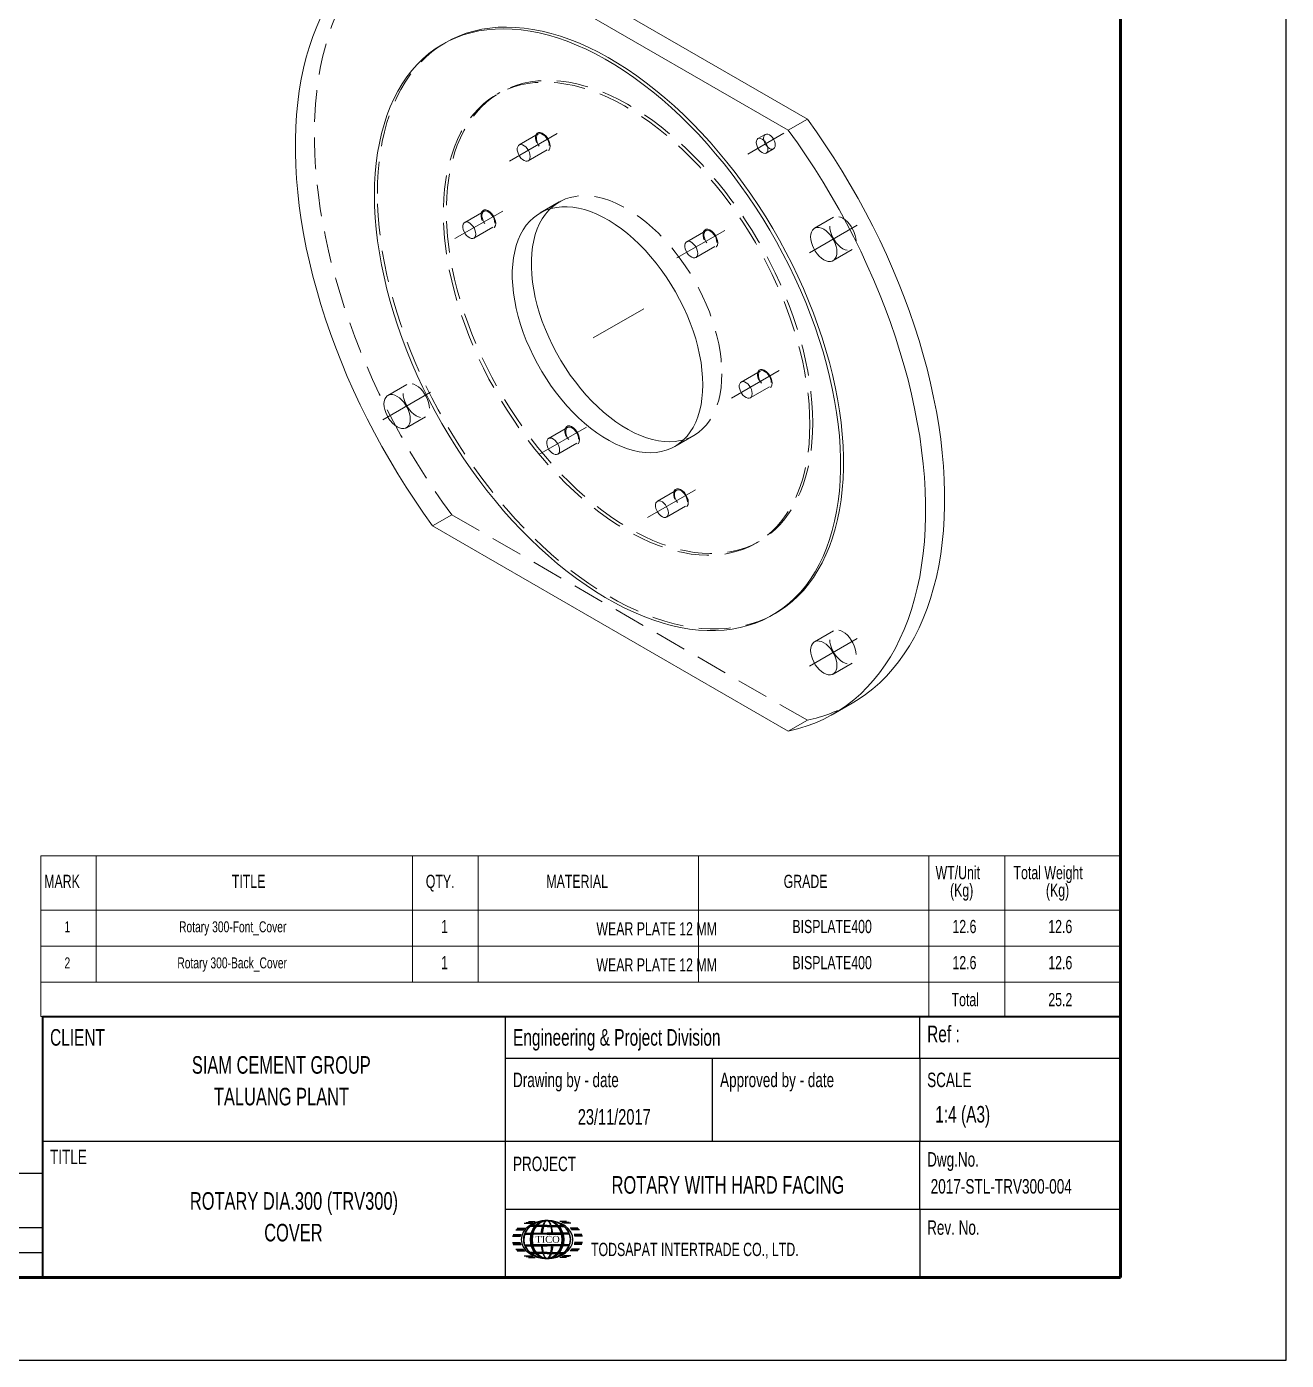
# Model space of a CAD drawing. Header units: millimetres. Extents: x -658 to 2778, y -783 to 455.
# Drawn here: x 2170 to 2778, y -783 to -140 of the extents above; entities that cross this region are included whole.
import ezdxf

# ---------------------------------------------------------------- set-up
doc = ezdxf.new("R2010")
doc.units = ezdxf.units.MM
doc.header["$LTSCALE"] = 12
doc.header["$MEASUREMENT"] = 0
for name, pattern in [('SLD-Center', [19.05, 15.24, -1.27, 1.27, -1.27]), ('SLD-Dashed', [1.905, 1.27, -0.635]), ('SLD-Solid', [0])]:
    doc.linetypes.add(name, pattern=pattern)
doc.layers.get('0').update_dxf_attribs({"color": 6})
for name, color, linetype in [('Frame-title', 6, 'Continuous'), ('Layer1', 5, 'Continuous'), ('Layer2', 1, 'Continuous'), ('SLD-0', 8, 'SLD-Solid'), ('text', 4, 'Continuous'), ('text-title', 7, 'Continuous')]:
    doc.layers.add(name, color=color, linetype=linetype)
doc.styles.add('SLDTEXTSTYLE1', font='TXT', dxfattribs={"width": 0.695402})
doc.styles.add('SLDTEXTSTYLE2', font='TXT', dxfattribs={"width": 0.7})
doc.styles.get("Standard").update_dxf_attribs({"font": 'romans.shx'})

# ---------------------------------------------------------------- blocks, each defined once
blk = doc.blocks.new('SW_NOTE_52')
at = {"color": 0, "linetype": 'Continuous', "lineweight": 0, "char_height": 2.1167, "attachment_point": 2, "style": 'SLDTEXTSTYLE2'}
for s, insert in [('SIAM CEMENT GROUP', (11.38, 2.73)), ('TALUANG PLANT', (11.4, -1.09))]:
    blk.add_mtext(s, dxfattribs=dict(at, insert=insert))
blk = doc.blocks.new('A$C423238B9')
at = {"layer": 'Layer1'}
for p, q in [((12.8, 34.5), (19.6, 34.5)), ((13.4, 35.1), (20.1, 35.1)), ((14, 35.9), (20.8, 35.9)), ((20, 40.1), (26.3, 40.1)), ((21.7, 40.8), (27.8, 40.8)), ((23.8, 41.5), (29.5, 41.5)), ((56.4, 41.5), (50.7, 41.5)), ((58.5, 40.8), (52.4, 40.8)), ((60.2, 40.1), (53.9, 40.1)), ((66.2, 35.9), (59.4, 35.9)), ((66.9, 35.1), (60.1, 35.1)), ((67.4, 34.5), (60.6, 34.5)), ((10.2, 29), (17, 29)), ((10.2, 23.5), (17, 23.5)), ((10.3, 29.7), (17.2, 29.7)), ((10.6, 30.4), (17.4, 30.4)), ((69.6, 30.4), (62.8, 30.4)), ((69.9, 29.7), (63, 29.7)), ((70, 29), (63.2, 29)), ((70, 23.5), (63.2, 23.5)), ((10.3, 22.8), (17.2, 22.8)), ((10.6, 22), (17.4, 22)), ((12.8, 18), (19.6, 18)), ((13.4, 17.3), (20.1, 17.3)), ((14, 16.5), (20.8, 16.5)), ((20, 12.3), (26.3, 12.3)), ((21.7, 11.6), (27.8, 11.6)), ((58.5, 11.6), (52.4, 11.6)), ((60.2, 12.3), (53.9, 12.3)), ((66.2, 16.5), (59.4, 16.5)), ((66.9, 17.3), (60.1, 17.3)), ((67.4, 18), (60.6, 18)), ((69.6, 22), (62.8, 22)), ((69.9, 22.8), (63, 22.8)), ((23.8, 10.9), (29.5, 10.9)), ((56.4, 10.9), (50.7, 10.9))]:
    blk.add_line(p, q, dxfattribs=at)
at = {"layer": 'Layer2'}
for p, q in [((29.2, 37.3), (25.1, 37.3)), ((29.9, 38.1), (26, 38.1)), ((36, 37.3), (30.3, 37.3)), ((36.2, 38.1), (30.9, 38.1)), ((39.7, 37.3), (36.5, 37.3)), ((39.7, 38.1), (36.7, 38.1)), ((39.7, 38.1), (42.7, 38.1)), ((39.7, 37.3), (42.9, 37.3)), ((43.3, 38.1), (48.6, 38.1)), ((43.5, 37.3), (49.1, 37.3)), ((49.6, 38.1), (53.5, 38.1)), ((50.2, 37.3), (54.4, 37.3)), ((20.5, 30.7), (25.9, 30.7)), ((20.8, 31.5), (26.1, 31.5)), ((39.7, 30.7), (27.4, 30.7)), ((27.6, 31.5), (34.9, 31.5)), ((35.7, 31.5), (39.7, 31.5)), ((43.8, 31.5), (39.7, 31.5)), ((39.7, 30.7), (52.1, 30.7)), ((51.9, 31.5), (44.6, 31.5)), ((58.7, 31.5), (53.3, 31.5)), ((59, 30.7), (53.5, 30.7)), ((20.5, 21.7), (25.9, 21.7)), ((20.8, 20.9), (26.1, 20.9)), ((29.2, 15.1), (25.1, 15.1)), ((29.9, 14.3), (26, 14.3)), ((39.7, 21.7), (27.4, 21.7)), ((27.4, 21.7), (39.7, 21.7)), ((27.6, 20.9), (34.9, 20.9)), ((36, 15.1), (30.3, 15.1)), ((36.2, 14.3), (30.9, 14.3)), ((35.7, 20.9), (39.7, 20.9)), ((39.7, 15.1), (36.5, 15.1)), ((39.7, 14.3), (36.7, 14.3)), ((39.7, 21.7), (52.1, 21.7)), ((52.1, 21.7), (39.7, 21.7)), ((43.8, 20.9), (39.7, 20.9)), ((39.7, 15.1), (42.9, 15.1)), ((39.7, 14.3), (42.7, 14.3)), ((43.3, 14.3), (48.6, 14.3)), ((43.5, 15.1), (49.1, 15.1)), ((51.9, 20.9), (44.6, 20.9)), ((49.6, 14.3), (53.5, 14.3)), ((50.2, 15.1), (54.4, 15.1)), ((58.7, 20.9), (53.3, 20.9)), ((59, 21.7), (53.5, 21.7))]:
    blk.add_line(p, q, dxfattribs=at)
for major_axis, ratio, start_param, end_param in [((-20, 0), 0.81474, 9.753125299455156, 16.03631060663474), ((-20, 0), 0.81474, 10.239118, 16.522303), ((0, 16.3), 0.879437, 11.323922, 17.607107), ((0, 16.3), 0.879437, 10.7148782070303, 16.99806351420989), ((0, 16.3), 0.879437, 11.8099142296908, 18.09309953687039), ((0, 16.3), 0.879437, 7.103736, 7.525634), ((-0.1, 16.3), 0.262552, 0.817837, 1.240529), ((-0.1, 16.3), 0.262552, 0.065545, 0.753571), ((0, -16.3), 0.314277, 2.385136, 3.069213), ((0, -16.3), 0.314277, 1.899144, 2.321042), ((0, 16.3), 0.879437, 7.573286, 8.134678), ((-20, 0), 0.81474, 9.144082, 9.705474), ((20, 0), 0.81474, 10.239118, 10.995574), ((0, 16.3), 0.879437, 8.182329, 8.604227), ((0, 16.3), 0.879437, 2.385136, 3.141593), ((0, 16.3), 0.314277, 1.899144, 2.321042), ((0, 16.3), 0.314277, 2.385136, 3.069213), ((0.1, -16.3), 0.262552, 0.065545, 0.753571), ((0.1, -16.3), 0.262552, 0.817837, 1.240529), ((0, 16.3), 0.879437, 10.245329, 10.667227), ((-20, 0), 0.81474, 8.674533, 9.096431)]:
    blk.add_ellipse((39.7, 26.2), major_axis=major_axis, ratio=ratio, start_param=start_param, end_param=end_param, dxfattribs=at)
at = {"layer": 'Layer2', "extrusion": (0, 0, -1)}
blk.add_ellipse((39.7, 26.2), major_axis=(-22.2, 0), ratio=0.733333, dxfattribs=at)
for major_axis, ratio, start_param, end_param in [((20, 0), 0.81474, 9.753125, 10.175023), ((0, 16.3), 0.787941, 7.573286, 13.856471), ((0, 16.3), 0.787941, 7.573286, 13.856471), ((0, 16.3), 0.787941, 5.526729, 11.809914), ((0, 16.3), 0.787941, 7.103736389987955, 13.38692169716754), ((0, 16.3), 0.787941, 7.103736389987955, 13.38692169716754), ((20, 0), 0.81474, 10.239118, 10.995574), ((0, 16.3), 0.787941, 11.323922, 11.74582), ((0, -16.3), 0.314277, 1.899144, 2.321042), ((0, -16.3), 0.314277, 2.385136, 3.069213), ((0.1, 16.3), 0.262552, 0.065545, 0.753571), ((0.1, 16.3), 0.262552, 0.817837, 1.240529), ((20, 0), 0.81474, 9.144082, 9.705474), ((0, 16.3), 0.787941, 10.714878, 11.27627), ((0, 16.3), 0.787941, 10.714878, 11.27627), ((20, 0), 0.81474, 8.674533, 9.096431), ((0, 16.3), 0.787941, 10.245329, 10.667227), ((0, 16.3), 0.787941, 10.245329, 10.667227), ((0, 16.3), 0.787941, 8.668322, 10.181234), ((0, 16.3), 0.787941, 8.668322, 10.181234), ((-0.1, -16.3), 0.262552, 0.817837, 1.240529), ((-0.1, -16.3), 0.262552, 0.065545, 0.753571), ((-20, 0), 0.81474, 10.239118, 10.995574), ((0, 16.3), 0.314277, 2.385136, 3.069213), ((0, 16.3), 0.314277, 1.899144, 2.321042), ((0, 16.3), 0.787941, 8.182329, 8.604227), ((0, 16.3), 0.787941, 8.182329, 8.604227)]:
    blk.add_ellipse((39.7, 26.2), major_axis=major_axis, ratio=ratio, start_param=start_param, end_param=end_param, dxfattribs=at)
at = {"layer": 'text', "color": 5, "insert": (40.1, 26.3), "char_height": 5.933, "attachment_point": 5}
blk.add_mtext('{\\fTimes New Roman|b0|i0|c0|p18;TICO}', dxfattribs=at)

msp = doc.modelspace()

# ---------------------------------------------------------------- linework, layer by layer
at = {"color": 7, "linetype": 'SLD-Solid', "lineweight": 15}
for p, q in [((2375.208, -85.232), (2546.781, -184.28)), ((2537.589, -189.586), (2366.015, -90.539)), ((2372.308, -147.297), (2370.894, -148.113)), ((2546.781, -184.28), (2537.589, -189.586)), ((2366.015, -380.411), (2537.589, -479.458)), ((2529.881, -423.517), (2531.296, -422.701)), ((2559.293, -471.199), (2568.486, -465.893))]:
    msp.add_line(p, q, dxfattribs=at)
at = {"color": 7, "linetype": 'SLD-Dashed', "lineweight": 0}
for p, q in [((2398.499, -171.436), (2397.085, -172.252)), ((2416.953, -191.409), (2407.761, -196.715)), ((2526.51, -191.621), (2522.975, -193.662)), ((2412.161, -204.337), (2421.353, -199.03)), ((2526.974, -200.591), (2530.51, -198.55)), ((2427.083, -224.215), (2417.89, -229.522)), ((2390.706, -228.754), (2381.514, -234.061)), ((2385.913, -241.682), (2395.106, -236.375)), ((2559.413, -231.587), (2550.221, -236.894)), ((2497.807, -238.085), (2488.615, -243.391)), ((2493.015, -251.013), (2502.207, -245.706)), ((2559.22, -252.483), (2568.412, -247.176)), ((2524.055, -305.735), (2514.862, -311.041)), ((2353.576, -312.208), (2344.384, -317.515)), ((2519.262, -318.663), (2528.454, -313.356)), ((2353.383, -333.104), (2362.576, -327.797)), ((2431.133, -332.95), (2421.941, -338.257)), ((2426.34, -345.878), (2435.533, -340.572)), ((2482.885, -342.108), (2492.078, -336.802)), ((2483.628, -363.255), (2474.435, -368.562)), ((2478.835, -376.183), (2488.027, -370.876)), ((2375.208, -375.104), (2366.015, -380.411)), ((2546.781, -474.152), (2375.208, -375.104)), ((2522.075, -388.765), (2523.489, -387.948)), ((2559.413, -431.035), (2550.221, -436.342)), ((2559.22, -451.931), (2568.412, -446.624)), ((2537.589, -479.458), (2546.781, -474.152))]:
    msp.add_line(p, q, dxfattribs=at)
at = {"color": 7, "linetype": 'SLD-Center', "lineweight": 0}
for p, q in [((2403.032, -204.526), (2426.082, -191.22)), ((2535.438, -191.086), (2518.046, -201.126)), ((2376.785, -241.871), (2399.834, -228.565)), ((2483.886, -251.202), (2506.936, -237.896)), ((2547.792, -248.688), (2570.841, -235.382)), ((2443.459, -289.815), (2467.923, -275.692)), ((2510.134, -318.852), (2533.183, -305.546)), ((2341.955, -329.309), (2365.004, -316.003)), ((2417.212, -346.067), (2440.261, -332.761)), ((2469.707, -376.372), (2492.756, -363.066)), ((2547.792, -448.136), (2570.841, -434.83))]:
    msp.add_line(p, q, dxfattribs=at)
at = {"color": 0, "linetype": 'SLD-Solid', "lineweight": 0}
for p, q in [((2697.854, -539.606), (2176.968, -539.606)), ((2176.968, -539.606), (2176.968, -617.043)), ((2203.776, -539.606), (2203.776, -565.749)), ((2356.324, -539.606), (2356.324, -565.749)), ((2387.919, -539.606), (2387.919, -565.749)), ((2494.247, -539.606), (2494.247, -565.749)), ((2605.356, -539.606), (2605.356, -565.749)), ((2642.036, -539.606), (2642.036, -565.749)), ((2697.854, -617.043), (2697.854, -539.606)), ((2176.968, -565.749), (2697.854, -565.749)), ((2203.776, -565.749), (2203.776, -600.576)), ((2356.324, -565.749), (2356.324, -600.576)), ((2387.919, -565.749), (2387.919, -600.576)), ((2494.247, -565.749), (2494.247, -600.576)), ((2605.356, -565.749), (2605.356, -617.043)), ((2642.036, -565.749), (2642.036, -617.043)), ((2176.968, -583.163), (2697.854, -583.163)), ((2176.968, -600.576), (2697.854, -600.576)), ((2176.968, -617.043), (2697.854, -617.043))]:
    msp.add_line(p, q, dxfattribs=at)
at = {"color": 7, "linetype": 'SLD-Solid', "lineweight": 15, "flags": 128}
for points in [[(2366.015, -90.539), (2361.637, -91.6), (2357.371, -92.902), (2353.223, -94.443), (2349.198, -96.223), (2345.301, -98.237), (2341.536, -100.485), (2337.909, -102.963), (2334.425, -105.667), (2331.086, -108.596), (2327.898, -111.744), (2324.865, -115.109), (2321.99, -118.685), (2319.277, -122.469), (2316.729, -126.455), (2314.35, -130.64), (2312.142, -135.016), (2310.108, -139.58), (2308.251, -144.325), (2306.573, -149.246), (2305.076, -154.336), (2303.762, -159.589), (2302.633, -164.998), (2301.69, -170.557), (2300.934, -176.259), (2300.366, -182.096), (2299.987, -188.062), (2299.798, -194.149), (2299.798, -200.349), (2299.987, -206.654), (2300.366, -213.057), (2300.934, -219.55), (2301.69, -226.125), (2302.633, -232.773), (2303.762, -239.486), (2305.076, -246.256), (2306.573, -253.074), (2308.251, -259.932), (2310.108, -266.821), (2312.142, -273.733), (2314.35, -280.659), (2316.729, -287.59), (2319.277, -294.518), (2321.99, -301.435), (2324.865, -308.33), (2327.898, -315.197), (2331.086, -322.026), (2334.425, -328.809), (2337.909, -335.537), (2341.536, -342.202), (2345.301, -348.796), (2349.198, -355.311), (2353.223, -361.737), (2357.371, -368.068), (2361.637, -374.295), (2366.015, -380.411)], [(2337.958, -220.911), (2338.053, -215.635), (2338.337, -210.478), (2338.81, -205.448), (2339.471, -200.554), (2340.32, -195.803), (2341.354, -191.204), (2342.571, -186.764), (2343.971, -182.492), (2345.55, -178.394), (2347.306, -174.477), (2349.235, -170.747), (2351.336, -167.212), (2353.603, -163.877), (2356.033, -160.747), (2358.623, -157.828), (2361.367, -155.125), (2364.261, -152.642), (2367.301, -150.384), (2370.481, -148.355), (2373.795, -146.557), (2377.239, -144.994), (2380.806, -143.668), (2384.49, -142.582), (2388.285, -141.738), (2392.186, -141.136), (2396.184, -140.779), (2400.273, -140.666), (2404.448, -140.798), (2408.699, -141.174), (2413.021, -141.794), (2417.406, -142.657), (2421.847, -143.762), (2426.335, -145.106), (2430.865, -146.687), (2435.427, -148.503), (2440.014, -150.55), (2444.619, -152.826), (2449.234, -155.326), (2453.85, -158.046), (2458.461, -160.981), (2463.058, -164.127), (2467.634, -167.477), (2472.18, -171.028), (2476.69, -174.772), (2481.156, -178.703), (2485.569, -182.815), (2489.924, -187.101), (2494.211, -191.553), (2498.425, -196.164), (2502.558, -200.926), (2506.603, -205.831), (2510.553, -210.872), (2514.401, -216.038), (2518.142, -221.322), (2521.768, -226.715), (2525.274, -232.208), (2528.654, -237.791), (2531.902, -243.455), (2535.012, -249.19), (2537.98, -254.987), (2540.8, -260.837), (2543.467, -266.728), (2545.978, -272.651), (2548.327, -278.597), (2550.511, -284.555), (2552.527, -290.515), (2554.37, -296.467), (2556.037, -302.401), (2557.527, -308.307), (2558.836, -314.175), (2559.962, -319.996), (2560.903, -325.758), (2561.658, -331.454), (2562.226, -337.072), (2562.605, -342.604), (2562.794, -348.04), (2562.794, -353.372), (2562.605, -358.589), (2562.226, -363.684), (2561.658, -368.647), (2560.903, -373.471), (2559.962, -378.147), (2558.836, -382.667), (2557.527, -387.024), (2556.037, -391.21), (2554.37, -395.218), (2552.527, -399.042), (2550.511, -402.676), (2548.327, -406.112), (2545.978, -409.345), (2543.467, -412.37), (2540.8, -415.181), (2537.98, -417.774), (2535.012, -420.145), (2531.902, -422.29), (2528.654, -424.204), (2525.274, -425.885), (2521.768, -427.329), (2518.142, -428.535), (2514.401, -429.501), (2510.553, -430.224), (2506.603, -430.703), (2502.558, -430.939), (2498.425, -430.929), (2494.211, -430.675), (2489.924, -430.177), (2485.569, -429.435), (2481.156, -428.451), (2476.69, -427.226), (2472.18, -425.763), (2467.634, -424.064), (2463.058, -422.132), (2458.461, -419.97), (2453.85, -417.582), (2449.234, -414.972), (2444.619, -412.144), (2440.014, -409.103), (2435.427, -405.854), (2430.865, -402.402), (2426.335, -398.754), (2421.847, -394.916), (2417.406, -390.893), (2413.021, -386.694), (2408.699, -382.324), (2404.448, -377.791), (2400.273, -373.104), (2396.184, -368.269), (2392.186, -363.295), (2388.285, -358.191), (2384.49, -352.964), (2380.806, -347.625), (2377.239, -342.181), (2373.795, -336.642), (2370.481, -331.017), (2367.301, -325.316), (2364.261, -319.549), (2361.367, -313.724), (2358.623, -307.853), (2356.033, -301.944), (2353.603, -296.008), (2351.336, -290.055), (2349.235, -284.095), (2347.306, -278.138), (2345.55, -272.194), (2343.971, -266.272), (2342.571, -260.384), (2341.354, -254.538), (2340.32, -248.746), (2339.471, -243.015), (2338.81, -237.357), (2338.337, -231.781), (2338.053, -226.296), (2337.958, -220.911)], [(2372.308, -147.297), (2375.209, -145.74), (2378.653, -144.177), (2382.22, -142.852), (2385.904, -141.766), (2389.7, -140.921), (2393.6, -140.32), (2397.598, -139.962), (2401.688, -139.849), (2405.862, -139.981), (2410.113, -140.357), (2414.435, -140.978), (2418.82, -141.841), (2423.261, -142.945), (2427.749, -144.289), (2432.279, -145.871), (2436.841, -147.687), (2441.428, -149.734), (2446.033, -152.01), (2450.648, -154.509), (2455.264, -157.229), (2459.875, -160.164), (2464.472, -163.31), (2469.048, -166.661), (2473.594, -170.212), (2478.104, -173.956), (2482.57, -177.887), (2486.984, -181.999), (2491.338, -186.284), (2495.626, -190.736), (2499.839, -195.347), (2503.972, -200.11), (2508.017, -205.015), (2511.967, -210.055), (2515.816, -215.222), (2519.556, -220.506), (2523.183, -225.899), (2526.689, -231.391), (2530.068, -236.974), (2533.316, -242.638), (2536.426, -248.374), (2539.394, -254.171), (2542.214, -260.02), (2544.881, -265.911), (2547.392, -271.835), (2549.741, -277.781), (2551.925, -283.738), (2553.941, -289.698), (2555.784, -295.65), (2557.452, -301.585), (2558.941, -307.491), (2560.25, -313.359), (2561.376, -319.179), (2562.318, -324.942), (2563.073, -330.637), (2563.64, -336.256), (2564.019, -341.788), (2564.208, -347.224), (2564.208, -352.555), (2564.019, -357.773), (2563.64, -362.867), (2563.073, -367.831), (2562.318, -372.654), (2561.376, -377.33), (2560.25, -381.85), (2558.941, -386.207), (2557.452, -390.393), (2555.784, -394.402), (2553.941, -398.226), (2551.925, -401.859), (2549.741, -405.295), (2547.392, -408.528), (2544.881, -411.553), (2542.214, -414.365), (2539.394, -416.958), (2536.426, -419.329), (2533.316, -421.473), (2531.296, -422.701)], [(2568.486, -465.893), (2571.26, -464.206), (2574.887, -461.728), (2578.372, -459.024), (2581.71, -456.095), (2584.898, -452.947), (2587.931, -449.582), (2590.806, -446.006), (2593.519, -442.222), (2596.067, -438.235), (2598.447, -434.051), (2600.655, -429.674), (2602.688, -425.111), (2604.545, -420.365), (2606.223, -415.445), (2607.72, -410.355), (2609.034, -405.102), (2610.163, -399.693), (2611.106, -394.134), (2611.862, -388.432), (2612.43, -382.595), (2612.809, -376.629), (2612.999, -370.542), (2612.999, -364.342), (2612.809, -358.037), (2612.43, -351.634), (2611.862, -345.141), (2611.106, -338.566), (2610.163, -331.918), (2609.034, -325.205), (2607.72, -318.435), (2606.223, -311.617), (2604.545, -304.759), (2602.688, -297.87), (2600.655, -290.958), (2598.447, -284.032), (2596.067, -277.101), (2593.519, -270.172), (2590.806, -263.256), (2587.931, -256.36), (2584.898, -249.494), (2581.71, -242.665), (2578.372, -235.882), (2574.887, -229.154), (2571.26, -222.488), (2567.496, -215.895), (2563.599, -209.38), (2559.573, -202.954), (2555.425, -196.623), (2551.16, -190.396), (2546.781, -184.28)], [(2537.589, -479.458), (2541.967, -478.398), (2546.233, -477.096), (2550.381, -475.554), (2554.406, -473.775), (2558.303, -471.76), (2562.068, -469.513), (2565.695, -467.035), (2569.179, -464.33), (2572.518, -461.402), (2575.706, -458.253), (2578.739, -454.889), (2581.614, -451.312), (2584.327, -447.529), (2586.875, -443.542), (2589.254, -439.358), (2591.462, -434.981), (2593.496, -430.417), (2595.353, -425.672), (2597.031, -420.751), (2598.528, -415.661), (2599.842, -410.409), (2600.971, -404.999), (2601.914, -399.44), (2602.67, -393.739), (2603.238, -387.901), (2603.617, -381.935), (2603.806, -375.849), (2603.806, -369.649), (2603.617, -363.344), (2603.238, -356.94), (2602.67, -350.447), (2601.914, -343.873), (2600.971, -337.225), (2599.842, -330.512), (2598.528, -323.742), (2597.031, -316.924), (2595.353, -310.066), (2593.496, -303.177), (2591.462, -296.265), (2589.254, -289.339), (2586.875, -282.407), (2584.327, -275.479), (2581.614, -268.563), (2578.739, -261.667), (2575.706, -254.8), (2572.518, -247.971), (2569.179, -241.189), (2565.695, -234.46), (2562.068, -227.795), (2558.303, -221.201), (2554.406, -214.687), (2550.381, -208.26), (2546.233, -201.93), (2541.967, -195.702), (2537.589, -189.586)], [(2413.072, -202.322), (2412.974, -201.372), (2412.687, -200.369), (2412.229, -199.376), (2411.628, -198.455), (2410.922, -197.664), (2410.156, -197.053), (2409.378, -196.66), (2408.636, -196.51), (2407.978, -196.613), (2407.444, -196.961), (2407.068, -197.533), (2406.874, -198.294), (2406.874, -199.194), (2407.068, -200.179), (2407.444, -201.185), (2407.978, -202.149), (2408.636, -203.012), (2409.378, -203.718), (2410.156, -204.224), (2410.922, -204.498), (2411.628, -204.522), (2412.229, -204.295), (2412.687, -203.831), (2412.974, -203.159), (2413.072, -202.322)], [(2522.146, -195.494), (2522.242, -194.704), (2522.525, -194.08), (2522.974, -193.663), (2523.56, -193.482), (2524.242, -193.549), (2524.974, -193.86), (2525.706, -194.394), (2526.389, -195.114), (2526.974, -195.972), (2527.424, -196.908), (2527.706, -197.858), (2527.803, -198.759), (2527.706, -199.549), (2527.424, -200.174), (2526.974, -200.591), (2526.389, -200.772), (2525.706, -200.704), (2524.974, -200.393), (2524.242, -199.859), (2523.56, -199.139), (2522.974, -198.282), (2522.525, -197.346), (2522.242, -196.395), (2522.146, -195.494)], [(2496.35, -312.348), (2496.253, -308.857), (2495.965, -305.269), (2495.485, -301.6), (2494.816, -297.864), (2493.96, -294.078), (2492.922, -290.257), (2491.705, -286.418), (2490.315, -282.576), (2488.758, -278.747), (2487.04, -274.949), (2485.168, -271.196), (2483.15, -267.504), (2480.995, -263.889), (2478.711, -260.365), (2476.308, -256.949), (2473.797, -253.654), (2471.188, -250.493), (2468.491, -247.481), (2465.718, -244.63), (2462.882, -241.951), (2459.992, -239.456), (2457.063, -237.156), (2454.105, -235.06), (2451.132, -233.177), (2448.156, -231.514), (2445.189, -230.079), (2442.244, -228.878), (2439.333, -227.916), (2436.468, -227.197), (2433.662, -226.723), (2430.926, -226.498), (2428.272, -226.521), (2425.71, -226.793), (2423.252, -227.312), (2420.907, -228.077), (2418.687, -229.084), (2416.599, -230.329), (2414.653, -231.807), (2412.857, -233.511), (2411.218, -235.435), (2409.744, -237.57), (2408.44, -239.907), (2407.312, -242.437), (2406.365, -245.149), (2405.602, -248.031), (2405.027, -251.072), (2404.643, -254.258), (2404.45, -257.577), (2404.45, -261.015), (2404.643, -264.556), (2405.027, -268.186), (2405.602, -271.891), (2406.365, -275.654), (2407.312, -279.459), (2408.44, -283.291), (2409.744, -287.134), (2411.218, -290.971), (2412.857, -294.787), (2414.653, -298.565), (2416.599, -302.289), (2418.687, -305.945), (2420.907, -309.516), (2423.252, -312.987), (2425.71, -316.345), (2428.272, -319.574), (2430.926, -322.662), (2433.662, -325.596), (2436.468, -328.362), (2439.333, -330.95), (2442.244, -333.349), (2445.189, -335.548), (2448.156, -337.539), (2451.132, -339.313), (2454.105, -340.862), (2457.063, -342.181), (2459.992, -343.263), (2462.882, -344.104), (2465.718, -344.701), (2468.491, -345.051), (2471.188, -345.152), (2473.797, -345.004), (2476.308, -344.608), (2478.711, -343.966), (2480.995, -343.08), (2483.15, -341.953), (2485.168, -340.591), (2487.04, -338.999), (2488.758, -337.184), (2490.315, -335.154), (2491.705, -332.917), (2492.922, -330.482), (2493.96, -327.86), (2494.816, -325.061), (2495.485, -322.098), (2495.965, -318.983), (2496.253, -315.728), (2496.35, -312.348)], [(2487.155, -338.889), (2485.501, -339.302), (2482.99, -339.698), (2480.38, -339.845), (2477.683, -339.744), (2474.911, -339.394), (2472.074, -338.798), (2469.185, -337.957), (2466.255, -336.874), (2463.298, -335.556), (2460.324, -334.006), (2457.348, -332.233), (2454.381, -330.242), (2451.436, -328.042), (2448.525, -325.644), (2445.661, -323.056), (2442.854, -320.289), (2440.118, -317.356), (2437.464, -314.268), (2434.902, -311.038), (2432.444, -307.681), (2430.1, -304.209), (2427.879, -300.638), (2425.791, -296.983), (2423.845, -293.258), (2422.049, -289.48), (2420.411, -285.665), (2418.936, -281.828), (2417.632, -277.985), (2416.504, -274.153), (2415.557, -270.347), (2414.794, -266.584), (2414.22, -262.88), (2413.835, -259.249), (2413.642, -255.708), (2413.642, -252.271), (2413.835, -248.952), (2414.22, -245.765), (2414.794, -242.724), (2415.557, -239.842), (2416.504, -237.13), (2417.632, -234.6), (2418.936, -232.263), (2420.411, -230.128), (2422.049, -228.205), (2422.813, -227.434)], [(2386.825, -239.667), (2386.727, -238.717), (2386.44, -237.714), (2385.981, -236.721), (2385.38, -235.8), (2384.675, -235.009), (2383.909, -234.398), (2383.13, -234.006), (2382.389, -233.856), (2381.73, -233.958), (2381.196, -234.306), (2380.821, -234.879), (2380.627, -235.639), (2380.627, -236.54), (2380.821, -237.524), (2381.196, -238.53), (2381.73, -239.495), (2382.389, -240.357), (2383.13, -241.064), (2383.909, -241.57), (2384.675, -241.843), (2385.38, -241.867), (2385.981, -241.64), (2386.44, -241.176), (2386.727, -240.504), (2386.825, -239.667)], [(2548.356, -241.015), (2548.453, -239.794), (2548.74, -238.723), (2549.209, -237.832), (2549.845, -237.15), (2550.63, -236.697), (2551.538, -236.487), (2552.544, -236.526), (2553.615, -236.813), (2554.72, -237.34), (2555.825, -238.089), (2556.897, -239.039), (2557.902, -240.161), (2558.811, -241.42), (2559.595, -242.779), (2560.232, -244.196), (2560.7, -245.627), (2560.988, -247.03), (2561.084, -248.362), (2560.988, -249.583), (2560.7, -250.654), (2560.232, -251.544), (2559.595, -252.226), (2558.811, -252.679), (2557.902, -252.89), (2556.897, -252.851), (2555.825, -252.564), (2554.72, -252.037), (2553.615, -251.288), (2552.544, -250.338), (2551.538, -249.216), (2550.63, -247.956), (2549.845, -246.598), (2549.209, -245.181), (2548.74, -243.75), (2548.453, -242.346), (2548.356, -241.015)], [(2493.926, -248.998), (2493.828, -248.048), (2493.541, -247.045), (2493.083, -246.052), (2492.482, -245.131), (2491.776, -244.34), (2491.01, -243.729), (2490.232, -243.336), (2489.49, -243.186), (2488.832, -243.289), (2488.298, -243.637), (2487.922, -244.209), (2487.728, -244.97), (2487.728, -245.87), (2487.922, -246.855), (2488.298, -247.861), (2488.832, -248.825), (2489.49, -249.688), (2490.232, -250.395), (2491.01, -250.9), (2491.776, -251.174), (2492.482, -251.198), (2493.083, -250.971), (2493.541, -250.507), (2493.828, -249.835), (2493.926, -248.998)], [(2520.173, -316.648), (2520.076, -315.698), (2519.789, -314.695), (2519.33, -313.702), (2518.729, -312.781), (2518.024, -311.99), (2517.258, -311.379), (2516.479, -310.986), (2515.737, -310.836), (2515.079, -310.939), (2514.545, -311.287), (2514.169, -311.859), (2513.975, -312.62), (2513.975, -313.52), (2514.169, -314.505), (2514.545, -315.511), (2515.079, -316.475), (2515.737, -317.338), (2516.479, -318.045), (2517.258, -318.55), (2518.024, -318.824), (2518.729, -318.848), (2519.33, -318.621), (2519.789, -318.157), (2520.076, -317.485), (2520.173, -316.648)], [(2342.52, -321.635), (2342.616, -320.415), (2342.904, -319.343), (2343.372, -318.453), (2344.009, -317.771), (2344.793, -317.318), (2345.702, -317.108), (2346.707, -317.147), (2347.779, -317.434), (2348.884, -317.96), (2349.989, -318.71), (2351.06, -319.66), (2352.066, -320.782), (2352.974, -322.041), (2353.759, -323.4), (2354.395, -324.816), (2354.864, -326.248), (2355.151, -327.651), (2355.248, -328.983), (2355.151, -330.203), (2354.864, -331.275), (2354.395, -332.165), (2353.759, -332.847), (2352.974, -333.3), (2352.066, -333.51), (2351.06, -333.471), (2349.989, -333.184), (2348.884, -332.658), (2347.779, -331.908), (2346.707, -330.958), (2345.702, -329.837), (2344.793, -328.577), (2344.009, -327.219), (2343.372, -325.802), (2342.904, -324.37), (2342.616, -322.967), (2342.52, -321.635)], [(2427.252, -343.864), (2427.154, -342.914), (2426.867, -341.911), (2426.408, -340.918), (2425.807, -339.997), (2425.102, -339.206), (2424.336, -338.595), (2423.557, -338.202), (2422.816, -338.052), (2422.157, -338.155), (2421.623, -338.503), (2421.248, -339.075), (2421.054, -339.835), (2421.054, -340.736), (2421.248, -341.72), (2421.623, -342.726), (2422.157, -343.691), (2422.816, -344.554), (2423.557, -345.26), (2424.336, -345.766), (2425.102, -346.04), (2425.807, -346.064), (2426.408, -345.836), (2426.867, -345.372), (2427.154, -344.701), (2427.252, -343.864)], [(2479.746, -374.168), (2479.649, -373.219), (2479.362, -372.215), (2478.903, -371.222), (2478.302, -370.301), (2477.597, -369.51), (2476.831, -368.899), (2476.052, -368.507), (2475.31, -368.357), (2474.652, -368.459), (2474.118, -368.807), (2473.742, -369.38), (2473.548, -370.14), (2473.548, -371.041), (2473.742, -372.025), (2474.118, -373.031), (2474.652, -373.996), (2475.31, -374.858), (2476.052, -375.565), (2476.831, -376.071), (2477.597, -376.344), (2478.302, -376.368), (2478.903, -376.141), (2479.362, -375.677), (2479.649, -375.005), (2479.746, -374.168)], [(2548.356, -440.462), (2548.453, -439.242), (2548.74, -438.17), (2549.209, -437.28), (2549.845, -436.598), (2550.63, -436.145), (2551.538, -435.935), (2552.544, -435.974), (2553.615, -436.261), (2554.72, -436.787), (2555.825, -437.537), (2556.897, -438.487), (2557.902, -439.609), (2558.811, -440.868), (2559.595, -442.227), (2560.232, -443.643), (2560.7, -445.075), (2560.988, -446.478), (2561.084, -447.81), (2560.988, -449.03), (2560.7, -450.102), (2560.232, -450.992), (2559.595, -451.674), (2558.811, -452.127), (2557.902, -452.337), (2556.897, -452.298), (2555.825, -452.011), (2554.72, -451.485), (2553.615, -450.735), (2552.544, -449.785), (2551.538, -448.663), (2550.63, -447.404), (2549.845, -446.046), (2549.209, -444.629), (2548.74, -443.197), (2548.453, -441.794), (2548.356, -440.462)]]:
    msp.add_lwpolyline(points, dxfattribs=at)
at = {"color": 7, "linetype": 'SLD-Dashed', "lineweight": 0, "flags": 128}
for points in [[(2353.503, -93.492), (2350.729, -95.178), (2347.102, -97.656), (2343.617, -100.361), (2340.279, -103.289), (2337.091, -106.438), (2334.057, -109.802), (2331.182, -113.378), (2328.469, -117.162), (2325.921, -121.149), (2323.542, -125.333), (2321.334, -129.71), (2319.3, -134.274), (2317.443, -139.019), (2315.765, -143.939), (2314.269, -149.029), (2312.955, -154.282), (2311.826, -159.692), (2310.882, -165.251), (2310.126, -170.952), (2309.559, -176.79), (2309.18, -182.755), (2308.99, -188.842), (2308.99, -195.042), (2309.18, -201.347), (2309.559, -207.751), (2310.126, -214.243), (2310.882, -220.818), (2311.826, -227.466), (2312.955, -234.179), (2314.269, -240.949), (2315.765, -247.767), (2317.443, -254.625), (2319.3, -261.514), (2321.334, -268.426), (2323.542, -275.352), (2325.921, -282.284), (2328.469, -289.212), (2331.182, -296.128), (2334.057, -303.024), (2337.091, -309.891), (2340.279, -316.72), (2343.617, -323.502), (2347.102, -330.231), (2350.729, -336.896), (2354.493, -343.49), (2358.39, -350.004), (2362.415, -356.43), (2366.563, -362.761), (2370.829, -368.989), (2375.208, -375.104)], [(2339.372, -220.094), (2339.467, -214.819), (2339.751, -209.662), (2340.224, -204.632), (2340.885, -199.737), (2341.734, -194.986), (2342.768, -190.387), (2343.986, -185.948), (2345.385, -181.675), (2346.964, -177.577), (2348.72, -173.66), (2350.65, -169.931), (2352.75, -166.395), (2355.017, -163.06), (2357.447, -159.93), (2360.037, -157.012), (2362.781, -154.309), (2365.676, -151.826), (2368.715, -149.568), (2371.895, -147.538), (2372.308, -147.297)], [(2547.969, -331.534), (2547.873, -326.73), (2547.586, -321.826), (2547.108, -316.832), (2546.441, -311.76), (2545.586, -306.62), (2544.544, -301.424), (2543.319, -296.182), (2541.912, -290.906), (2540.327, -285.608), (2538.567, -280.299), (2536.636, -274.99), (2534.538, -269.693), (2532.277, -264.42), (2529.86, -259.181), (2527.29, -253.989), (2524.573, -248.854), (2521.715, -243.787), (2518.724, -238.8), (2515.603, -233.904), (2512.362, -229.108), (2509.006, -224.424), (2505.544, -219.861), (2501.981, -215.429), (2498.327, -211.139), (2494.589, -206.999), (2490.775, -203.017), (2486.894, -199.204), (2482.953, -195.567), (2478.962, -192.114), (2474.929, -188.852), (2470.862, -185.789), (2466.771, -182.931), (2462.665, -180.284), (2458.552, -177.854), (2454.441, -175.647), (2450.341, -173.666), (2446.261, -171.918), (2442.21, -170.404), (2438.197, -169.129), (2434.23, -168.095), (2430.318, -167.304), (2426.469, -166.759), (2422.692, -166.46), (2418.995, -166.408), (2415.386, -166.603), (2411.872, -167.044), (2408.462, -167.732), (2405.163, -168.664), (2401.981, -169.838), (2398.924, -171.251), (2395.999, -172.902), (2393.211, -174.785), (2390.567, -176.897), (2388.072, -179.234), (2385.733, -181.79), (2383.553, -184.56), (2381.538, -187.538), (2379.692, -190.717), (2378.019, -194.09), (2376.522, -197.651), (2375.206, -201.391), (2374.072, -205.303), (2373.123, -209.377), (2372.362, -213.605), (2371.789, -217.979), (2371.407, -222.487), (2371.216, -227.122), (2371.216, -231.872), (2371.407, -236.727), (2371.789, -241.677), (2372.362, -246.712), (2373.123, -251.819), (2374.072, -256.989), (2375.206, -262.209), (2376.522, -267.469), (2378.019, -272.758), (2379.692, -278.063), (2381.538, -283.374), (2383.553, -288.678), (2385.733, -293.964), (2388.072, -299.222), (2390.567, -304.439), (2393.211, -309.604), (2395.999, -314.706), (2398.924, -319.734), (2401.981, -324.677), (2405.163, -329.524), (2408.462, -334.266), (2411.872, -338.891), (2415.386, -343.389), (2418.995, -347.751), (2422.692, -351.968), (2426.469, -356.029), (2430.318, -359.928), (2434.23, -363.654), (2438.197, -367.2), (2442.21, -370.559), (2446.261, -373.722), (2450.341, -376.683), (2454.441, -379.437), (2458.552, -381.976), (2462.665, -384.295), (2466.771, -386.389), (2470.862, -388.254), (2474.929, -389.886), (2478.962, -391.281), (2482.953, -392.436), (2486.894, -393.348), (2490.775, -394.016), (2494.589, -394.439), (2498.327, -394.614), (2501.981, -394.543), (2505.544, -394.224), (2509.006, -393.66), (2512.362, -392.85), (2515.603, -391.796), (2518.724, -390.502), (2521.715, -388.97), (2524.573, -387.203), (2527.29, -385.204), (2529.86, -382.979), (2532.277, -380.532), (2534.538, -377.868), (2536.636, -374.994), (2538.567, -371.914), (2540.327, -368.637), (2541.912, -365.169), (2543.319, -361.518), (2544.544, -357.691), (2545.586, -353.697), (2546.441, -349.545), (2547.108, -345.243), (2547.586, -340.8), (2547.873, -336.228), (2547.969, -331.534)], [(2549.383, -330.718), (2549.287, -325.914), (2549, -321.01), (2548.523, -316.016), (2547.855, -310.944), (2547, -305.804), (2545.959, -300.607), (2544.733, -295.366), (2543.326, -290.09), (2541.741, -284.792), (2539.981, -279.482), (2538.05, -274.173), (2535.952, -268.877), (2533.692, -263.603), (2531.274, -258.365), (2528.704, -253.172), (2525.987, -248.037), (2523.13, -242.971), (2520.138, -237.984), (2517.018, -233.087), (2513.776, -228.292), (2510.421, -223.607), (2506.958, -219.045), (2503.395, -214.613), (2499.741, -210.322), (2496.003, -206.182), (2492.189, -202.201), (2488.308, -198.388), (2484.367, -194.751), (2480.376, -191.297), (2476.343, -188.036), (2472.276, -184.972), (2468.186, -182.114), (2464.079, -179.467), (2459.966, -177.038), (2455.855, -174.83), (2451.755, -172.85), (2447.676, -171.101), (2443.625, -169.587), (2439.611, -168.312), (2435.644, -167.278), (2431.732, -166.488), (2427.884, -165.942), (2424.107, -165.643), (2420.409, -165.591), (2416.8, -165.786), (2413.287, -166.228), (2409.877, -166.916), (2406.577, -167.847), (2403.395, -169.021), (2400.339, -170.435), (2397.413, -172.085), (2394.625, -173.969), (2391.981, -176.081), (2389.487, -178.418), (2387.147, -180.974), (2384.967, -183.744), (2382.952, -186.721), (2381.106, -189.9), (2379.433, -193.274), (2377.936, -196.835), (2376.62, -200.575), (2375.486, -204.486), (2374.538, -208.561), (2373.776, -212.789), (2373.204, -217.162), (2372.821, -221.671), (2372.63, -226.305), (2372.63, -231.055), (2372.821, -235.911), (2373.204, -240.861), (2373.776, -245.895), (2374.538, -251.003), (2375.486, -256.172), (2376.62, -261.393), (2377.936, -266.653), (2379.433, -271.941), (2381.106, -277.247), (2382.952, -282.557), (2384.967, -287.861), (2387.147, -293.148), (2389.487, -298.405), (2391.981, -303.622), (2394.625, -308.787), (2397.413, -313.89), (2400.339, -318.918), (2403.395, -323.861), (2406.577, -328.708), (2409.877, -333.449), (2413.287, -338.074), (2416.8, -342.573), (2420.409, -346.935), (2424.107, -351.151), (2427.884, -355.213), (2431.732, -359.111), (2435.644, -362.838), (2439.611, -366.384), (2443.625, -369.742), (2447.676, -372.905), (2451.755, -375.867), (2455.855, -378.62), (2459.966, -381.159), (2464.079, -383.478), (2468.186, -385.573), (2472.276, -387.438), (2476.343, -389.07), (2480.376, -390.464), (2484.367, -391.619), (2488.308, -392.532), (2492.189, -393.2), (2496.003, -393.622), (2499.741, -393.798), (2503.395, -393.726), (2506.958, -393.408), (2510.421, -392.843), (2513.776, -392.033), (2517.018, -390.98), (2520.138, -389.686), (2523.13, -388.153), (2525.987, -386.386), (2528.704, -384.388), (2531.274, -382.163), (2533.692, -379.715), (2535.952, -377.052), (2538.05, -374.177), (2539.981, -371.098), (2541.741, -367.821), (2543.326, -364.353), (2544.733, -360.701), (2545.959, -356.875), (2547, -352.881), (2547.855, -348.728), (2548.523, -344.426), (2549, -339.984), (2549.287, -335.411), (2549.383, -330.718)], [(2422.689, -197.26), (2422.558, -196.083), (2422.174, -194.842), (2421.566, -193.629), (2420.78, -192.533), (2419.872, -191.637), (2418.912, -191.007), (2417.969, -190.689), (2417.114, -190.707), (2416.411, -191.059), (2415.91, -191.721), (2415.651, -192.641), (2415.651, -193.753), (2415.91, -194.974), (2416.411, -196.213), (2417.114, -197.378), (2417.969, -198.383), (2418.912, -199.153), (2419.872, -199.632), (2420.78, -199.783), (2421.566, -199.596), (2422.174, -199.084), (2422.558, -198.286), (2422.689, -197.26)], [(2422.264, -197.015), (2422.167, -196.065), (2421.88, -195.062), (2421.421, -194.069), (2420.82, -193.148), (2420.115, -192.357), (2419.349, -191.746), (2418.57, -191.354), (2417.828, -191.204), (2417.17, -191.306), (2416.636, -191.654), (2416.26, -192.227), (2416.066, -192.987), (2416.066, -193.888), (2416.26, -194.872), (2416.636, -195.878), (2417.17, -196.843), (2417.828, -197.705), (2418.57, -198.412), (2419.349, -198.918), (2420.115, -199.191), (2420.82, -199.215), (2421.421, -198.988), (2421.88, -198.524), (2422.167, -197.852), (2422.264, -197.015)], [(2525.682, -193.453), (2525.778, -192.663), (2526.06, -192.038), (2526.51, -191.622), (2527.096, -191.441), (2527.778, -191.508), (2528.51, -191.819), (2529.242, -192.353), (2529.924, -193.073), (2530.51, -193.931), (2530.959, -194.867), (2531.242, -195.817), (2531.338, -196.718), (2531.242, -197.508), (2530.959, -198.133), (2530.51, -198.55), (2529.924, -198.731), (2529.242, -198.663), (2528.51, -198.352), (2527.778, -197.818), (2527.678, -197.727)], [(2525.807, -194.485), (2525.778, -194.354), (2525.682, -193.453)], [(2531.296, -422.701), (2530.068, -423.387), (2526.689, -425.068), (2523.183, -426.513), (2519.556, -427.719), (2515.816, -428.684), (2511.967, -429.407), (2508.017, -429.887), (2503.972, -430.122), (2499.839, -430.113), (2495.626, -429.859), (2491.338, -429.36), (2486.984, -428.619), (2482.57, -427.635), (2478.104, -426.41), (2473.594, -424.947), (2469.048, -423.248), (2464.472, -421.316), (2459.875, -419.154), (2455.264, -416.766), (2450.648, -414.156), (2446.033, -411.327), (2441.428, -408.286), (2436.841, -405.037), (2432.279, -401.586), (2427.749, -397.938), (2423.261, -394.099), (2418.82, -390.077), (2414.435, -385.877), (2410.113, -381.507), (2405.862, -376.975), (2401.688, -372.287), (2397.598, -367.453), (2393.6, -362.479), (2389.7, -357.374), (2385.904, -352.148), (2382.22, -346.808), (2378.653, -341.364), (2375.209, -335.825), (2371.895, -330.201), (2368.715, -324.5), (2365.676, -318.732), (2362.781, -312.908), (2360.037, -307.036), (2357.447, -301.128), (2355.017, -295.192), (2352.75, -289.239), (2350.65, -283.279), (2348.72, -277.321), (2346.964, -271.377), (2345.385, -265.456), (2343.986, -259.567), (2342.768, -253.722), (2341.734, -247.929), (2340.885, -242.199), (2340.224, -236.541), (2339.751, -230.964), (2339.467, -225.479), (2339.372, -220.094)], [(2422.813, -227.434), (2423.845, -226.5), (2425.791, -225.023), (2427.879, -223.778), (2430.1, -222.771), (2432.444, -222.006), (2434.902, -221.486), (2437.464, -221.214), (2440.118, -221.191), (2442.854, -221.417), (2445.661, -221.89), (2448.525, -222.61), (2451.436, -223.572), (2454.381, -224.773), (2457.348, -226.207), (2460.324, -227.87), (2463.298, -229.753), (2466.255, -231.849), (2469.185, -234.15), (2472.074, -236.644), (2474.911, -239.323), (2477.683, -242.175), (2480.38, -245.187), (2482.99, -248.347), (2485.501, -251.642), (2487.903, -255.059), (2490.187, -258.582), (2492.342, -262.197), (2494.36, -265.889), (2496.232, -269.642), (2497.95, -273.441), (2499.508, -277.269), (2500.898, -281.111), (2502.114, -284.951), (2503.153, -288.772), (2504.008, -292.558), (2504.677, -296.293), (2505.157, -299.963), (2505.446, -303.551), (2505.542, -307.042)], [(2396.441, -234.606), (2396.31, -233.428), (2395.927, -232.187), (2395.319, -230.974), (2394.532, -229.879), (2393.625, -228.983), (2392.664, -228.352), (2391.722, -228.034), (2390.867, -228.052), (2390.163, -228.405), (2389.663, -229.066), (2389.403, -229.987), (2389.403, -231.099), (2389.663, -232.319), (2390.163, -233.558), (2390.867, -234.723), (2391.722, -235.728), (2392.664, -236.499), (2393.625, -236.977), (2394.532, -237.129), (2395.319, -236.942), (2395.927, -236.43), (2396.31, -235.631), (2396.441, -234.606)], [(2396.017, -234.361), (2395.919, -233.411), (2395.632, -232.408), (2395.174, -231.415), (2394.573, -230.494), (2393.867, -229.703), (2393.101, -229.092), (2392.323, -228.699), (2391.581, -228.549), (2390.923, -228.651), (2390.389, -229), (2390.013, -229.572), (2389.819, -230.332), (2389.819, -231.233), (2390.013, -232.217), (2390.389, -233.223), (2390.923, -234.188), (2391.581, -235.051), (2392.323, -235.757), (2393.101, -236.263), (2393.867, -236.537), (2394.573, -236.561), (2395.174, -236.333), (2395.632, -235.869), (2395.919, -235.198), (2396.017, -234.361)], [(2570.277, -243.056), (2570.18, -241.724), (2569.893, -240.321), (2569.424, -238.889), (2568.788, -237.472), (2568.003, -236.114), (2567.095, -234.854), (2566.089, -233.733), (2565.018, -232.782), (2563.913, -232.033), (2562.808, -231.507), (2561.736, -231.22), (2560.731, -231.181), (2559.822, -231.391), (2559.038, -231.844), (2558.401, -232.526), (2557.933, -233.416), (2557.645, -234.488), (2557.549, -235.708), (2557.645, -237.04), (2557.933, -238.443), (2558.401, -239.875), (2559.038, -241.291), (2559.822, -242.65), (2560.731, -243.909), (2561.736, -245.031), (2562.808, -245.981), (2563.913, -246.731), (2565.018, -247.257), (2566.089, -247.544), (2567.095, -247.583), (2568.003, -247.373), (2568.788, -246.92), (2569.424, -246.238), (2569.893, -245.347), (2570.18, -244.276), (2570.277, -243.056)], [(2503.542, -243.936), (2503.412, -242.759), (2503.028, -241.518), (2502.42, -240.305), (2501.634, -239.209), (2500.727, -238.313), (2499.766, -237.683), (2498.823, -237.365), (2497.968, -237.383), (2497.265, -237.736), (2496.764, -238.397), (2496.505, -239.317), (2496.505, -240.429), (2496.764, -241.65), (2497.265, -242.889), (2497.968, -244.054), (2498.823, -245.059), (2499.766, -245.829), (2500.727, -246.308), (2501.634, -246.459), (2502.42, -246.272), (2503.028, -245.76), (2503.412, -244.962), (2503.543, -243.936)], [(2503.118, -243.691), (2503.021, -242.741), (2502.734, -241.738), (2502.275, -240.745), (2501.674, -239.824), (2500.969, -239.033), (2500.203, -238.422), (2499.424, -238.03), (2498.682, -237.88), (2498.024, -237.982), (2497.49, -238.33), (2497.114, -238.903), (2496.92, -239.663), (2496.92, -240.564), (2497.114, -241.548), (2497.49, -242.554), (2498.024, -243.519), (2498.682, -244.381), (2499.424, -245.088), (2500.203, -245.594), (2500.969, -245.867), (2501.674, -245.891), (2502.275, -245.664), (2502.734, -245.2), (2503.021, -244.528), (2503.118, -243.691)], [(2505.542, -307.042), (2505.446, -310.422), (2505.157, -313.676), (2504.677, -316.791), (2504.008, -319.755), (2503.153, -322.553), (2502.114, -325.175), (2500.898, -327.61), (2499.508, -329.847), (2497.95, -331.878), (2496.232, -333.693), (2494.36, -335.284), (2492.342, -336.646), (2490.187, -337.773), (2487.903, -338.659), (2487.155, -338.889)], [(2529.79, -311.586), (2529.659, -310.409), (2529.275, -309.168), (2528.668, -307.955), (2527.881, -306.859), (2526.974, -305.963), (2526.013, -305.333), (2525.071, -305.015), (2524.216, -305.033), (2523.512, -305.385), (2523.012, -306.047), (2522.752, -306.967), (2522.752, -308.079), (2523.012, -309.3), (2523.512, -310.539), (2524.216, -311.704), (2525.071, -312.709), (2526.013, -313.479), (2526.974, -313.958), (2527.881, -314.109), (2528.668, -313.922), (2529.275, -313.41), (2529.659, -312.612), (2529.79, -311.586)], [(2529.366, -311.341), (2529.268, -310.391), (2528.981, -309.388), (2528.523, -308.395), (2527.922, -307.474), (2527.216, -306.683), (2526.45, -306.072), (2525.672, -305.68), (2524.93, -305.53), (2524.271, -305.632), (2523.738, -305.98), (2523.362, -306.553), (2523.168, -307.313), (2523.168, -308.214), (2523.362, -309.198), (2523.738, -310.204), (2524.271, -311.169), (2524.93, -312.031), (2525.672, -312.738), (2526.45, -313.244), (2527.216, -313.517), (2527.922, -313.541), (2528.523, -313.314), (2528.981, -312.85), (2529.268, -312.178), (2529.366, -311.341)], [(2364.44, -323.676), (2364.343, -322.344), (2364.056, -320.941), (2363.587, -319.51), (2362.951, -318.093), (2362.167, -316.734), (2361.258, -315.475), (2360.253, -314.353), (2359.181, -313.403), (2358.076, -312.654), (2356.971, -312.127), (2355.899, -311.84), (2354.894, -311.801), (2353.985, -312.011), (2353.201, -312.464), (2352.565, -313.146), (2352.096, -314.037), (2351.809, -315.108), (2351.712, -316.329), (2351.809, -317.661), (2352.096, -319.064), (2352.565, -320.495), (2353.201, -321.912), (2353.985, -323.271), (2354.894, -324.53), (2355.899, -325.652), (2356.971, -326.602), (2358.076, -327.351), (2359.181, -327.878), (2360.253, -328.165), (2361.258, -328.204), (2362.167, -327.994), (2362.951, -327.541), (2363.587, -326.859), (2364.056, -325.968), (2364.343, -324.897), (2364.44, -323.676)], [(2436.868, -338.802), (2436.737, -337.625), (2436.354, -336.384), (2435.746, -335.17), (2434.959, -334.075), (2434.052, -333.179), (2433.091, -332.549), (2432.149, -332.231), (2431.294, -332.249), (2430.59, -332.601), (2430.09, -333.262), (2429.83, -334.183), (2429.83, -335.295), (2430.09, -336.516), (2430.59, -337.754), (2431.294, -338.919), (2432.149, -339.925), (2433.091, -340.695), (2434.052, -341.174), (2434.959, -341.325), (2435.746, -341.138), (2436.354, -340.626), (2436.737, -339.828), (2436.868, -338.802)], [(2436.444, -338.557), (2436.346, -337.607), (2436.059, -336.604), (2435.601, -335.611), (2435, -334.69), (2434.294, -333.899), (2433.528, -333.288), (2432.75, -332.895), (2432.008, -332.745), (2431.35, -332.848), (2430.816, -333.196), (2430.44, -333.768), (2430.246, -334.529), (2430.246, -335.429), (2430.44, -336.414), (2430.816, -337.42), (2431.35, -338.384), (2432.008, -339.247), (2432.75, -339.954), (2433.528, -340.46), (2434.294, -340.733), (2435, -340.757), (2435.601, -340.53), (2436.059, -340.066), (2436.346, -339.394), (2436.444, -338.557)], [(2489.363, -369.107), (2489.232, -367.93), (2488.848, -366.688), (2488.241, -365.475), (2487.454, -364.38), (2486.547, -363.484), (2485.586, -362.853), (2484.644, -362.535), (2483.789, -362.553), (2483.085, -362.906), (2482.585, -363.567), (2482.325, -364.488), (2482.325, -365.6), (2482.585, -366.82), (2483.085, -368.059), (2483.789, -369.224), (2484.644, -370.229), (2485.586, -371), (2486.547, -371.478), (2487.454, -371.63), (2488.241, -371.443), (2488.848, -370.931), (2489.232, -370.133), (2489.363, -369.107)], [(2488.939, -368.862), (2488.841, -367.912), (2488.554, -366.909), (2488.096, -365.916), (2487.495, -364.995), (2486.789, -364.204), (2486.023, -363.593), (2485.245, -363.2), (2484.503, -363.05), (2483.844, -363.153), (2483.311, -363.501), (2482.935, -364.073), (2482.741, -364.833), (2482.741, -365.734), (2482.935, -366.718), (2483.311, -367.724), (2483.844, -368.689), (2484.503, -369.552), (2485.245, -370.258), (2486.023, -370.764), (2486.789, -371.038), (2487.495, -371.062), (2488.096, -370.834), (2488.554, -370.37), (2488.841, -369.699), (2488.939, -368.862)], [(2570.277, -442.503), (2570.18, -441.171), (2569.893, -439.768), (2569.424, -438.337), (2568.788, -436.92), (2568.003, -435.561), (2567.095, -434.302), (2566.089, -433.18), (2565.018, -432.23), (2563.913, -431.481), (2562.808, -430.954), (2561.736, -430.667), (2560.731, -430.628), (2559.822, -430.838), (2559.038, -431.291), (2558.401, -431.973), (2557.933, -432.864), (2557.645, -433.935), (2557.549, -435.156), (2557.645, -436.488), (2557.933, -437.891), (2558.401, -439.322), (2559.038, -440.739), (2559.822, -442.097), (2560.731, -443.357), (2561.736, -444.479), (2562.808, -445.429), (2563.913, -446.178), (2565.018, -446.705), (2566.089, -446.992), (2567.095, -447.031), (2568.003, -446.82), (2568.788, -446.368), (2569.424, -445.685), (2569.893, -444.795), (2570.18, -443.724), (2570.277, -442.503)]]:
    msp.add_lwpolyline(points, dxfattribs=at)
at = {"color": 7, "linetype": 'SLD-Solid', "lineweight": 15}
msp.add_arc((2532.232, -192.937), 6.609, 193.549244, 226.445379, dxfattribs=at)
at = {"color": 7, "linetype": 'SLD-Dashed', "lineweight": 0}
msp.add_arc((2531.721, -401.927), 73.778, 281.778174, 299.888258, dxfattribs=at)
at = {"layer": 'Frame-title', "color": 179}
for p, q in [((2777.854, -782.919), (2777.854, 405.081)), ((1097.854, -782.919), (2777.854, -782.919))]:
    msp.add_line(p, q, dxfattribs=at)
at = {"layer": 'Frame-title', "lineweight": 60}
for p, q in [((2697.854, -742.919), (2697.854, 365.081)), ((1177.854, -742.919), (2697.854, -742.919))]:
    msp.add_line(p, q, dxfattribs=at)
at = {"layer": 'Frame-title', "color": 6, "lineweight": 40}
for p, q in [((2177.854, -617.205), (2177.854, -742.919)), ((2697.854, -617.205), (2177.854, -617.205))]:
    msp.add_line(p, q, dxfattribs=at)
at = {"layer": 'Frame-title', "color": 5}
for p, q in [((2401.2, -677.205), (2401.2, -617.205)), ((2600.977, -637.205), (2600.977, -617.205)), ((2401.2, -637.205), (2697.854, -637.205)), ((2501.089, -677.205), (2501.089, -637.205)), ((2600.977, -637.205), (2600.977, -677.205)), ((2177.854, -677.205), (2697.854, -677.205)), ((2401.2, -742.919), (2401.2, -677.205)), ((2401.2, -677.205), (2697.854, -677.205)), ((2600.977, -710.062), (2600.977, -677.205)), ((2401.2, -710.062), (2697.854, -710.062)), ((2600.977, -710.062), (2600.977, -742.919))]:
    msp.add_line(p, q, dxfattribs=at)
at = {"layer": 'Frame-title', "color": 4}
for p, q in [((2177.854, -692.734), (1681.854, -692.734)), ((2177.854, -742.919), (2177.854, -692.734)), ((1681.854, -718.919), (2177.854, -718.919)), ((1681.854, -730.919), (2177.854, -730.919)), ((1681.854, -742.919), (2177.854, -742.919)), ((1681.854, -742.919), (2177.854, -742.919))]:
    msp.add_line(p, q, dxfattribs=at)

# ---------------------------------------------------------------- block references
at = {"color": 7, "linetype": 'Continuous', "lineweight": 0, "xscale": 4.000000000000002, "yscale": 4.000000000000002, "zscale": 4.000000000000002}
msp.add_blockref('SW_NOTE_52', (2247.496, -647.125), dxfattribs=at)
at = {"color": 7, "linetype": 'Continuous', "xscale": 0.5629479166527747, "yscale": 0.5629479166527747, "zscale": 0.5629479166527747}
msp.add_blockref('A$C423238B9', (2398.875, -739.395), dxfattribs=at)

# ---------------------------------------------------------------- texts
at = {"color": 0, "linetype": 'Continuous', "lineweight": 0, "style": 'SLDTEXTSTYLE2'}
for s, insert, char_height, attachment_point in [('WT/Unit', (2608.638, -544.492), 6.35, 1), ('Total Weight', (2646.262, -544.492), 6.35, 1), ('MARK', (2178.648, -548.726), 6.35, 1), ('TITLE', (2269.161, -548.726), 6.35, 1), ('QTY.', (2362.72, -548.726), 6.35, 1), ('MATERIAL', (2420.886, -548.726), 6.35, 1), ('GRADE', (2535.361, -548.726), 6.35, 1), ('(Kg)', (2615.629, -552.959), 6.35, 1), ('(Kg)', (2661.878, -552.959), 6.35, 1), ('1', (2188.437, -571.163), 5.292, 1), ('Rotary 300-Font_Cover', (2243.694, -571.163), 5.29167, 1), ('1', (2370.146, -570.504), 6.35, 1), ('WEAR PLATE 12 MM', (2445.022, -571.61), 6.35, 1), ('BISPLATE400', (2539.571, -570.504), 6.35, 1), ('12.6', (2616.782, -570.504), 6.35, 1), ('12.6', (2663.031, -570.504), 6.35, 1), ('2', (2188.437, -588.576), 5.292, 1), ('Rotary 300-Back_Cover', (2242.871, -588.576), 5.29167, 1), ('1', (2370.146, -587.917), 6.35, 1), ('WEAR PLATE 12 MM', (2445.022, -589.024), 6.35, 1), ('BISPLATE400', (2539.571, -587.917), 6.35, 1), ('12.6', (2616.782, -587.917), 6.35, 1), ('12.6', (2663.031, -587.917), 6.35, 1), ('Total', (2616.37, -605.761), 6.35, 1), ('25.2', (2663.031, -605.761), 6.35, 1), ('ROTARY DIA.300 (TRV300)', (2299.123, -701.801), 8.46667, 2), ('COVER', (2298.864, -717.09), 8.4667, 2)]:
    msp.add_mtext(s, dxfattribs=dict(at, insert=insert, char_height=char_height, attachment_point=attachment_point))
at = {"color": 7, "linetype": 'Continuous', "lineweight": 0, "style": 'SLDTEXTSTYLE2'}
for s, insert, char_height, attachment_point in [('23/11/2017', (2453.625, -661.737), 7.5, 2), ('ROTARY WITH HARD FACING', (2452.364, -694.076), 8.46667, 1), ('2017-STL-TRV300-004', (2606.27, -695.502), 7, 1)]:
    msp.add_mtext(s, dxfattribs=dict(at, insert=insert, char_height=char_height, attachment_point=attachment_point))
at = {"layer": 'SLD-0', "attachment_point": 1, "style": 'SLDTEXTSTYLE1'}
for s, insert, char_height in [('CLIENT', (2181.464, -623.149), 8), ('Engineering & Project Division', (2404.824, -623.149), 8), ('Ref :', (2604.588, -621.507), 8), ('Drawing by - date', (2404.81, -644.149), 7), ('Approved by - date', (2504.699, -644.149), 7), ('SCALE', (2604.588, -644.149), 7), ('TITLE', (2181.464, -681.292), 7), ('PROJECT', (2404.81, -684.671), 7), ('Dwg.No.', (2604.588, -682.507), 7), ('Rev. No.', (2604.588, -715.364), 7)]:
    msp.add_mtext(s, dxfattribs=dict(at, insert=insert, char_height=char_height))
at = {"layer": 'text', "insert": (2608.505, -660.219), "char_height": 8, "attachment_point": 1, "style": 'SLDTEXTSTYLE1'}
msp.add_mtext('1:4 (A3)', dxfattribs=at)
at = {"layer": 'text-title', "insert": (2442.413, -726.239), "char_height": 6.4, "attachment_point": 1, "style": 'SLDTEXTSTYLE1'}
msp.add_mtext('TODSAPAT INTERTRADE CO., LTD.', dxfattribs=at)

doc.saveas('drawing.dxf')
